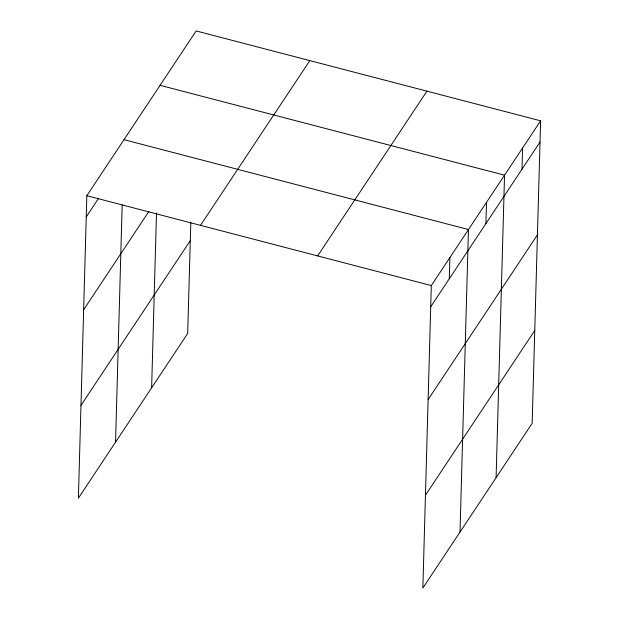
<?xml version="1.0" encoding="UTF-8"?>
<svg xmlns="http://www.w3.org/2000/svg" width="619" height="619" viewBox="0 0 619 619"><rect width="100%" height="100%" fill="white"/><g stroke="black" fill="none" stroke-linecap="round" stroke-linejoin="round"><path stroke-width="0.93" d="M540.619 120.813L431.304 285.56L422.854 588.05L532.17 423.303L540.619 120.813L196.146 30.95L86.83 195.697L78.381 498.187L187.696 333.44L190.799 222.267M115.552 442.175L122.175 204.928M151.624 387.804L156.506 212.882M449.293 278.782L449.889 257.55M460.018 532.038L468.467 229.548L124.001 139.685M485.915 223.591L486.511 202.359M496.098 477.667L504.547 175.177L160.073 85.321M521.987 169.219L522.583 147.995M86.242 216.929L98.452 198.521M83.65 309.748L148.931 211.358M80.981 405.375L190.288 240.621M200.51 225.355L309.817 60.6M317.632 255.91L426.94 91.155M430.716 306.792L540.023 142.037M428.116 399.603L537.431 234.856M425.446 495.231L534.762 330.484M86.83 195.697L431.304 285.56"/></g></svg>
